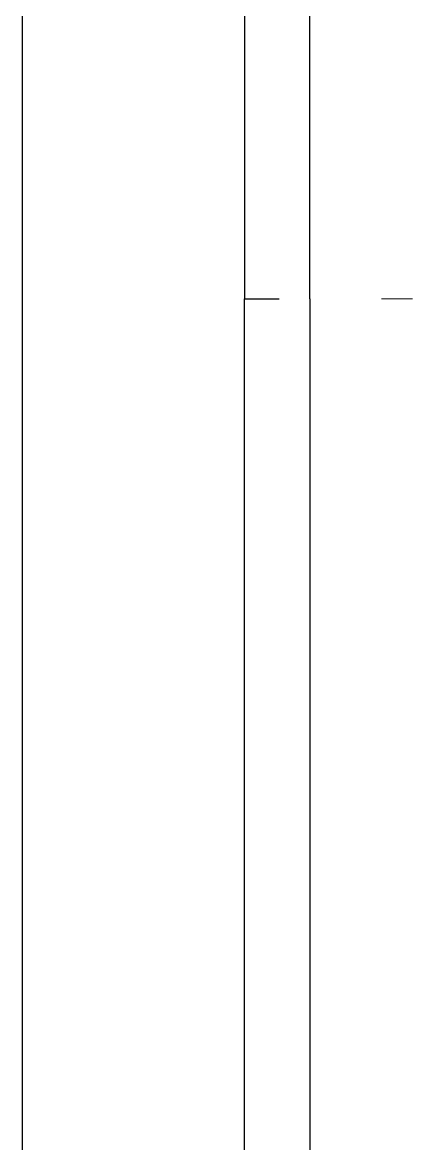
# Model space of a CAD drawing. Header units: millimetres. Extents: x 4688743 to 4806056, y -3017657 to -2960297.
# Drawn here: x 4752651.7 to 4752746.8, y -2967017.5 to -2966744 of the extents above; entities that cross this region are included whole.
import ezdxf

# ---------------------------------------------------------------- set-up
doc = ezdxf.new("R2010")
doc.units = ezdxf.units.MM
doc.header["$MEASUREMENT"] = 0
doc.layers.add('MATEL CLADDING', color=145, linetype='Continuous')
doc.layers.add('wall', color=4, linetype='Continuous')
doc.layers.add('NEI-CLAYTON- TILE', color=22, linetype='Continuous', lineweight=9)

msp = doc.modelspace()

# ---------------------------------------------------------------- linework, layer by layer
at = {"layer": 'MATEL CLADDING'}
for points, elevation in [([(4752721.833089837, -2966811.469022971), (4752721.833089837, -2966216.457364598), (4752705.83308829, -2966216.457364598), (4752705.83308829, -2966811.469022971), (4752714.29984173, -2966811.469022971)], 86.58990484078078), ([(4752705.831782426, -2973389.642725721), (4752705.832337708, -2966811.469022971), (4752705.83308829, -2966811.469022971)], -3.5158106524e-06), ([(4752721.833089837, -2966811.469022971), (4752721.83257412, -2973389.642725721)], -3.5158106524e-06)]:
    msp.add_lwpolyline(points, dxfattribs=dict(at, elevation=elevation))
at = {"layer": 'NEI-CLAYTON- TILE', "elevation": -3.5158106524e-06}
msp.add_lwpolyline([(4752739.29984173, -2966811.469022971), (4752746.833089837, -2966811.469022971)], dxfattribs=at)
at = {"layer": 'wall'}
msp.add_line((4752652.012681871, -2973564.644233346, 0.0014447770258748), (4752651.74281651, -2965763.958695555, -0.0008783761970683), dxfattribs=at)

doc.saveas('drawing.dxf')
